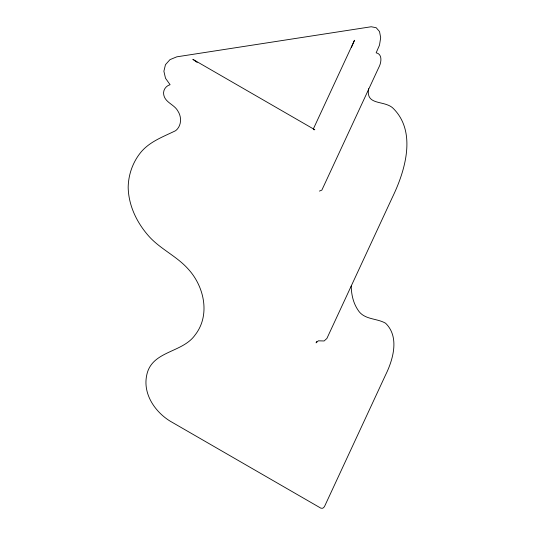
<?xml version="1.0" encoding="UTF-8"?>
<svg xmlns="http://www.w3.org/2000/svg" width="535" height="535" viewBox="0 0 535 535"><rect width="100%" height="100%" fill="white"/><g stroke="black" fill="none" stroke-linecap="round" stroke-linejoin="round"><path stroke-width="0.8" d="M368.595 88.71C365.719 105.596 383.294 100.152 392.449 107.662C417.24 131.048 405.296 170.705 392.449 197.201L326.898 338.441L324.13 340.969L318.325 340.822L316.071 342.882L316.773 341.37M351.488 47.234L354.504 40.252L313.363 128.908M319.428 191.095L321.863 190.099L378.686 67.664C381.214 63.284 382.926 54.068 376.152 52.818L379.496 45.154L380.679 37.684L379.529 31.565L376.212 27.726L371.23 26.75L176.797 56.83L169.996 59.626L165.462 64.681L163.891 71.222L165.509 78.257L170.083 84.697C165.73 85.881 162.687 90.489 163.763 94.949C165.282 102.64 174.323 104.479 177.801 110.932C181.873 116.938 181.632 125.939 175.687 130.66C162.767 137.007 148.389 141.929 139.428 154.107C132.265 163.697 128.42 175.293 128.173 187.237C128.494 205.005 136.385 221.717 147.82 235.046C159.356 248.681 176.41 255.77 188.22 269.072C204.283 286.486 210.616 315.262 195.061 335.024C182.228 353.281 151.198 350.545 146.603 375.764C142.952 394.121 154.976 411.776 170.083 421.112L320.933 508.203L322.779 508.25L324.377 506.792L385.568 374.955C393.165 359.54 399.719 336.869 385.568 323.22C376.6 318.011 363.96 319.983 357.861 309.839C353.18 302.817 351.375 294.424 351.214 286.085M313.617 129.691L314.834 129.737L192.847 59.311L197.174 62.428"/></g></svg>
